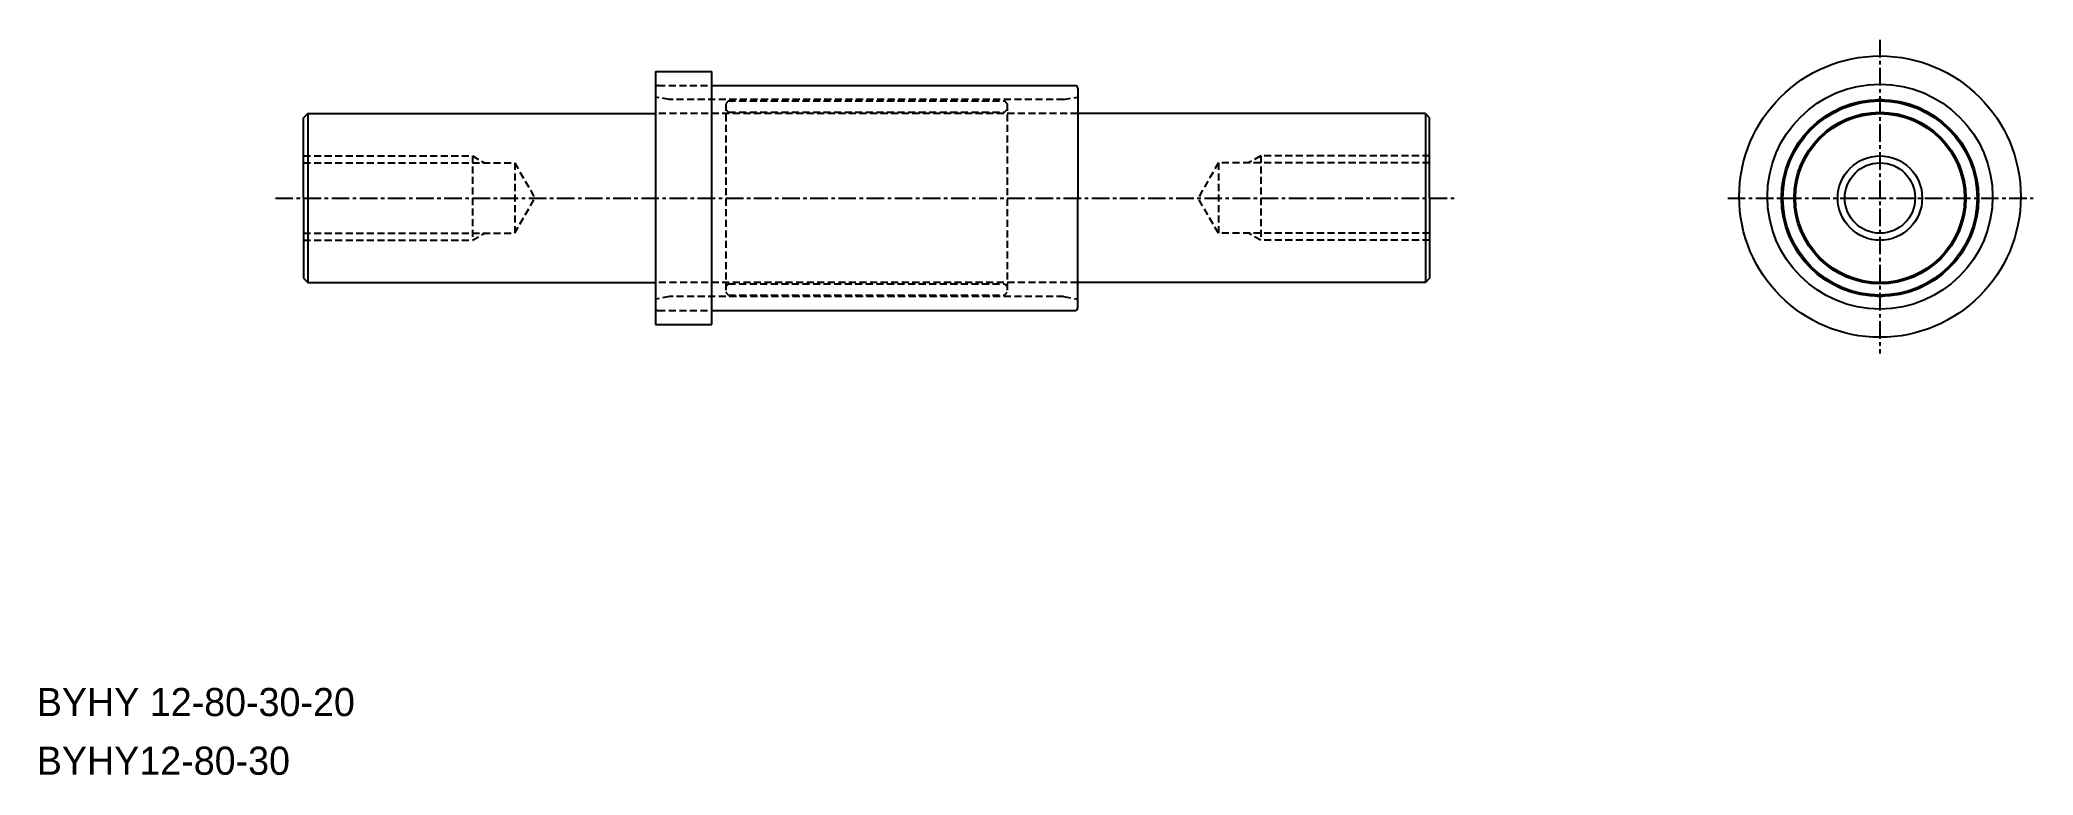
# Model space of a CAD drawing. Extents: x -59 to 83, y 532 to 584.
import ezdxf

# ---------------------------------------------------------------- set-up
doc = ezdxf.new("R2010")
doc.units = 0
doc.linetypes.add('CENTER', pattern=[2, 1.25, -0.25, 0.25, -0.25])
doc.linetypes.add('DASHED', pattern=[0.75, 0.5, -0.25])
doc.layers.get('0').update_dxf_attribs({"linetype": 'CONTINUOUS'})
doc.layers.add('CENTER', color=1, linetype='CENTER')

# ---------------------------------------------------------------- blocks, each defined once
blk = doc.blocks.new('A$C60874216')
at = {"color": 3, "linetype": 'DASHED'}
for p, q in [((0, 3), (12, 3)), ((12, 3), (12, -3)), ((12, 3), (12.87, 2.5)), ((0, 2.5), (15, 2.5)), ((15, 2.5), (15, -2.5)), ((15, 2.5), (16.44, 0)), ((15, -2.5), (16.44, 0)), ((0, -2.5), (15, -2.5)), ((12, -3), (12.87, -2.5)), ((0, -3), (12, -3))]:
    blk.add_line(p, q, dxfattribs=at)
blk = doc.blocks.new('A$C653170F8')
at = {"color": 3, "linetype": 'DASHED'}
for p, q in [((-12, 3), (-12.87, 2.5)), ((-12, 3), (-12, -3)), ((0, 3), (-12, 3)), ((-15, 2.5), (-16.44, 0)), ((-15, 2.5), (-15, -2.5)), ((0, 2.5), (-15, 2.5)), ((-15, -2.5), (-16.44, 0)), ((0, -2.5), (-15, -2.5)), ((-12, -3), (-12.87, -2.5)), ((0, -3), (-12, -3))]:
    blk.add_line(p, q, dxfattribs=at)

msp = doc.modelspace()

# ---------------------------------------------------------------- linework, layer by layer
at = {"color": 7, "linetype": 'CONTINUOUS'}
for p, q in [((-14.98, 581.98), (-10.98, 581.98)), ((-14.98, 581.98), (-14.98, 563.98)), ((-10.98, 563.98), (-10.98, 581.98)), ((-10.98, 580.98), (14.82, 580.98)), ((15.02, 580.78), (15.02, 572.98)), ((-39.68, 578.98), (-39.98, 578.68)), ((-39.98, 572.98), (-39.98, 578.68)), ((-39.68, 578.98), (-39.68, 566.98)), ((-39.68, 578.98), (-14.98, 578.98)), ((39.72, 578.98), (15.02, 578.98)), ((39.72, 578.98), (40.02, 578.68)), ((39.72, 578.98), (39.72, 566.98)), ((40.02, 572.98), (40.02, 578.68)), ((-39.98, 572.98), (-39.98, 567.28)), ((15.02, 565.18), (15.02, 572.98)), ((40.02, 572.98), (40.02, 567.28)), ((-39.98, 567.28), (-39.68, 566.98)), ((-39.68, 566.98), (-14.98, 566.98)), ((39.72, 566.98), (15.02, 566.98)), ((40.02, 567.28), (39.72, 566.98)), ((-14.98, 563.98), (-10.98, 563.98)), ((-10.98, 564.98), (14.82, 564.98))]:
    msp.add_line(p, q, dxfattribs=at)
at = {"color": 3, "linetype": 'DASHED'}
for p, q in [((-14.78, 580.98), (-10.98, 580.98)), ((-13.98, 579.98), (-14.98, 580.16)), ((14.02, 579.98), (-13.98, 579.98)), ((-9.78, 579.88), (-9.98, 579.68)), ((-9.98, 579.68), (-9.98, 566.28)), ((-9.78, 579.08), (-9.98, 579.28)), ((-9.78, 579.88), (9.82, 579.88)), ((9.82, 579.88), (10.02, 579.68)), ((9.82, 579.08), (10.02, 579.28)), ((10.02, 579.68), (10.02, 566.28)), ((14.02, 579.98), (15.02, 580.16)), ((15.02, 578.98), (-14.98, 578.98)), ((-9.78, 579.08), (9.82, 579.08)), ((15.02, 566.98), (-14.98, 566.98)), ((-9.78, 566.88), (-9.98, 566.68)), ((-9.78, 566.88), (9.82, 566.88)), ((9.82, 566.88), (10.02, 566.68)), ((-13.98, 565.98), (-14.98, 565.8)), ((14.02, 565.98), (-13.98, 565.98)), ((-9.78, 566.08), (-9.98, 566.28)), ((-9.78, 566.08), (9.82, 566.08)), ((9.82, 566.08), (10.02, 566.28)), ((14.02, 565.98), (15.02, 565.8)), ((-14.78, 564.98), (-10.98, 564.98))]:
    msp.add_line(p, q, dxfattribs=at)
at = {"color": 7, "linetype": 'CONTINUOUS'}
for centre, radius in [((72.02, 573.08), 10), ((72.02, 573.08), 8), ((72.02, 572.98), 7), ((72.02, 572.98), 6.9), ((72.02, 572.98), 6.1), ((72.02, 572.98), 6), ((72.02, 572.98), 2.5)]:
    msp.add_circle(centre, radius, dxfattribs=at)
at = {"color": 3, "linetype": 'CONTINUOUS'}
msp.add_circle((72.02, 572.98), 3, dxfattribs=at)
at = {"color": 3, "linetype": 'DASHED'}
for centre, start, end in [((-14.78, 580.78), 90, 180), ((-14.78, 565.18), 180, 270)]:
    msp.add_arc(centre, 0.2, start, end, dxfattribs=at)
at = {"color": 7, "linetype": 'CONTINUOUS'}
for centre, radius, start, end in [((14.82, 580.78), 0.2, 0, 90), ((72.02, 579.48), 0.5, 51.8275, 128.1725), ((72.02, 579.48), 0.5, 234.4734, 305.5266), ((66.39, 576.23), 0.5, 111.8275, 188.1725), ((77.65, 576.23), 0.5, 351.8275, 68.1725), ((66.39, 576.23), 0.5, 294.4734, 5.5266), ((77.65, 576.23), 0.5, 174.4734, 245.5266), ((66.39, 569.73), 0.5, 171.8275, 248.1725), ((66.39, 569.73), 0.5, 354.4734, 65.5266), ((77.65, 569.73), 0.5, 114.4734, 185.5266), ((77.65, 569.73), 0.5, 291.8275, 8.1725), ((72.02, 566.48), 0.5, 54.4734, 125.5266), ((14.82, 565.18), 0.2, 270, 0), ((72.02, 566.48), 0.5, 231.8275, 308.1725)]:
    msp.add_arc(centre, radius, start, end, dxfattribs=at)
at = {"layer": 'CENTER', "color": 1, "linetype": 'CENTER'}
for p, q in [((72.02, 584.23), (72.02, 561.93)), ((-41.98, 572.98), (42.02, 572.98)), ((61.2, 572.98), (82.9, 572.98))]:
    msp.add_line(p, q, dxfattribs=at)

# ---------------------------------------------------------------- block references
at = {"color": 7, "linetype": 'CONTINUOUS'}
for name, p in [('A$C60874216', (-39.98, 572.98)), ('A$C653170F8', (40.02, 572.98))]:
    msp.add_blockref(name, p, dxfattribs=at)

# ---------------------------------------------------------------- texts
for s, p in [('BYHY 12-80-30-20', (-58.93, 536.15)), ('BYHY12-80-30', (-58.93, 531.98))]:
    msp.add_text(s, height=2, dxfattribs=at).set_placement(p)

doc.saveas('drawing.dxf')
